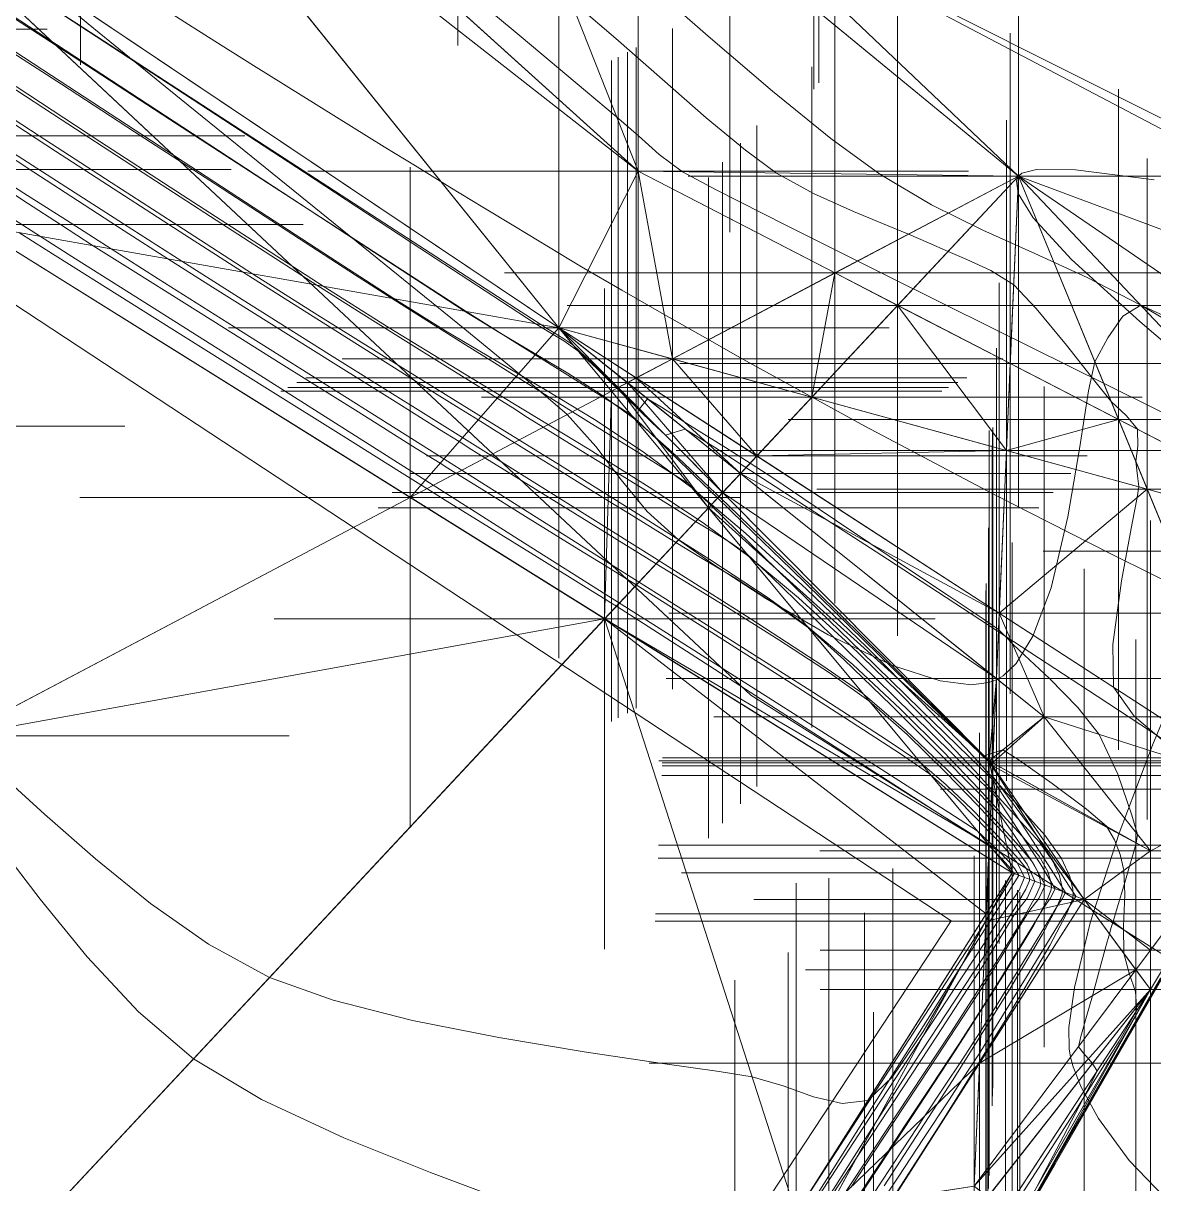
# Model space of a CAD drawing. Header units: metres. Extents: x 7511918 to 7512107, y 4692231 to 4692386.
# Drawn here: x 7512000.7 to 7512010.97, y 4692330.75 to 4692341.29 of the extents above; entities that cross this region are included whole.
import ezdxf

# ---------------------------------------------------------------- set-up
doc = ezdxf.new("R2010")
doc.units = ezdxf.units.M
for name, color, linetype, lineweight in [('A - Rrugë_Pen_No__1', 7, 'Continuous', 0), ('germimi  modeli pikat', 1, 'Continuous', 0), ('germimi modeli izo hipse', 11, 'Continuous', 0), ('germimi modeli izo hipse krysore', 11, 'Continuous', 0), ('germimi modeli trek', 1, 'Continuous', 0), ('parcela', 7, 'Continuous', 0), ('Parcela Fqinje', 251, 'Continuous', 0), ('terreni  izohipset themelore', 211, 'Continuous', 0), ('terreni  pikat modelit', 133, 'Continuous', 0), ('terreni izohipset kryesore', 212, 'Continuous', 0), ('terreni trek modelit', 132, 'Continuous', 0), ('Themel pllaka o3 ferizaj pikat', 30, 'Continuous', 0), ('trotuar', 155, 'Continuous', 0), ('vellimi  izo kryesore', 97, 'Continuous', 0), ('vellimi  pikat', 97, 'Continuous', 0), ('vellimi  trek', 97, 'Continuous', 0), ('vellimi izo themelore', 97, 'Continuous', 0)]:
    doc.layers.add(name, color=color, linetype=linetype, lineweight=lineweight)

msp = doc.modelspace()

# ---------------------------------------------------------------- linework, layer by layer
at = {"layer": 'A - Rrugë_Pen_No__1', "color": 5, "linetype": 'Continuous', "lineweight": 13}
for points in [[(7512057.317, 4692333.301, -0.166623), (7512008.192, 4692343.164, -0.026969), (7511992.916, 4692353.524, 0.354905), (7511983.439, 4692353.026), (7511972.538, 4692344.272), (7511925.79, 4692306.725)], [(7512057.317, 4692328.478, -0.165277), (7512005.772, 4692339.077, -0.032931), (7511987.41, 4692351.797), (7511986.673, 4692352.201), (7511985.843, 4692352.338), (7511985.015, 4692352.192), (7511984.282, 4692351.78), (7511967.317, 4692338.154), (7511926.891, 4692305.686)]]:
    msp.add_lwpolyline(points, format="xyb", dxfattribs=at)
at = {"layer": 'germimi  modeli pikat', "color": 1, "linetype": 'Continuous', "lineweight": 0}
for p, q in [((7512006.286, 4692339.093, 618.776), (7512006.286, 4692340.793, 618.776)), ((7512009.739, 4692339.05, 620.701), (7512009.739, 4692340.75, 620.701)), ((7512005.436, 4692339.943, 618.776), (7512007.136, 4692339.943, 618.776)), ((7512008.889, 4692339.9, 620.701), (7512010.589, 4692339.9, 620.701)), ((7511999.394, 4692339.46, 610.039), (7512001.094, 4692339.46, 610.039)), ((7512005.565, 4692337.673, 618.335), (7512005.565, 4692339.373, 618.335)), ((7512004.715, 4692338.523, 618.335), (7512006.415, 4692338.523, 618.335)), ((7512009.973, 4692334.139, 617.048), (7512009.973, 4692335.839, 617.048)), ((7512009.473, 4692333.739, 616.984), (7512009.473, 4692335.439, 616.984)), ((7512009.123, 4692334.989, 617.048), (7512010.823, 4692334.989, 617.048)), ((7512008.623, 4692334.589, 616.984), (7512010.323, 4692334.589, 616.984)), ((7512010.937, 4692332.922, 617.006), (7512010.937, 4692334.622, 617.006)), ((7512009.681, 4692332.722, 610.386), (7512009.681, 4692334.422, 610.386)), ((7512010.335, 4692332.482, 616.991), (7512010.335, 4692334.182, 616.991)), ((7512010.087, 4692333.772, 617.006), (7512011.787, 4692333.772, 617.006)), ((7512008.831, 4692333.572, 610.386), (7512010.531, 4692333.572, 610.386)), ((7512009.485, 4692333.332, 616.991), (7512011.185, 4692333.332, 616.991)), ((7512010.939, 4692331.663, 617.006), (7512010.939, 4692333.363, 617.006)), ((7512010.089, 4692332.513, 617.006), (7512011.789, 4692332.513, 617.006))]:
    msp.add_line(p, q, dxfattribs=at)
at = {"layer": 'germimi modeli izo hipse', "color": 11, "linetype": 'Continuous', "lineweight": 0}
for points, elevation in [([(7512011.387, 4692338.414), (7512010.849, 4692338.728), (7512010.363, 4692338.979), (7512009.887, 4692339.198), (7512009.416, 4692339.409), (7512008.949, 4692339.639), (7512008.482, 4692339.916), (7512008.037, 4692340.24), (7512007.505, 4692340.672), (7512006.923, 4692341.171), (7512006.324, 4692341.696), (7512005.743, 4692342.204), (7512005.214, 4692342.656), (7512004.736, 4692343.053), (7512004.278, 4692343.433), (7512003.829, 4692343.804), (7512003.381, 4692344.175), (7512002.923, 4692344.555), (7512002.445, 4692344.952), (7512001.956, 4692345.362), (7512001.197, 4692346), (7512000.246, 4692346.801), (7511999.182, 4692347.696), (7511998.083, 4692348.62)], 620), ([(7512008.52, 4692330.731), (7512009.14, 4692331.688), (7512009.656, 4692332.508), (7512009.954, 4692333.009), (7512010.09, 4692333.267), (7512010.133, 4692333.373), (7512010.138, 4692333.404), (7512010.134, 4692333.451), (7512010.113, 4692333.544), (7512010.051, 4692333.679), (7512009.926, 4692333.854), (7512009.731, 4692334.069), (7512009.536, 4692334.283), (7512009.345, 4692334.496), (7512009.038, 4692334.82), (7512008.647, 4692335.217), (7512008.204, 4692335.646), (7512007.742, 4692336.069), (7512007.292, 4692336.446), (7512006.877, 4692336.75), (7512006.386, 4692337.076), (7512005.837, 4692337.42), (7512005.249, 4692337.778), (7512004.639, 4692338.147), (7512004.025, 4692338.522), (7512003.426, 4692338.9), (7512002.842, 4692339.277), (7512002.15, 4692339.726), (7512001.398, 4692340.215), (7512000.637, 4692340.712)], 615)]:
    msp.add_lwpolyline(points, dxfattribs=dict(at, elevation=elevation))
at = {"layer": 'germimi modeli izo hipse krysore', "color": 11, "linetype": 'Continuous', "lineweight": 0}
for points, elevation in [([(7512011.433, 4692337.561), (7512010.536, 4692338.007), (7512009.527, 4692338.508), (7512008.523, 4692339.007), (7512007.638, 4692339.449), (7512006.988, 4692339.778), (7512006.688, 4692339.938), (7512006.478, 4692340.096), (7512006.288, 4692340.264), (7512006.09, 4692340.439), (7512005.809, 4692340.675), (7512005.225, 4692341.163), (7512004.453, 4692341.809)], 619), ([(7512011.14, 4692334.725), (7512010.454, 4692335.178), (7512009.538, 4692335.777), (7512008.549, 4692336.422), (7512007.643, 4692337.009), (7512006.978, 4692337.437), (7512006.712, 4692337.603), (7512006.622, 4692337.574), (7512006.534, 4692337.548), (7512006.415, 4692337.656), (7512006.172, 4692337.896), (7512005.912, 4692338.153), (7512005.738, 4692338.314), (7512005.612, 4692338.403), (7512005.483, 4692338.48), (7512005.35, 4692338.561), (7512005.045, 4692338.76), (7512004.305, 4692339.244), (7512003.255, 4692339.932), (7512002.019, 4692340.742), (7512000.721, 4692341.591)], 618), ([(7512008.365, 4692330.254), (7512009.081, 4692331.37), (7512009.678, 4692332.328), (7512010.024, 4692332.913), (7512010.182, 4692333.212), (7512010.231, 4692333.333), (7512010.237, 4692333.368), (7512010.233, 4692333.425), (7512010.207, 4692333.538), (7512010.131, 4692333.702), (7512009.979, 4692333.916), (7512009.742, 4692334.177), (7512009.504, 4692334.437), (7512009.261, 4692334.705), (7512008.863, 4692335.119), (7512008.362, 4692335.622), (7512007.812, 4692336.153), (7512007.265, 4692336.655), (7512006.774, 4692337.069), (7512006.331, 4692337.396), (7512005.889, 4692337.688), (7512005.446, 4692337.959), (7512004.996, 4692338.223), (7512004.538, 4692338.494), (7512004.067, 4692338.787), (7512003.553, 4692339.12), (7512002.789, 4692339.617), (7512001.868, 4692340.219), (7512000.881, 4692340.864), (7511999.921, 4692341.492)], 616), ([(7512009.63, 4692330.44), (7512010.239, 4692331.385), (7512010.655, 4692332.045), (7512010.815, 4692332.324), (7512010.803, 4692332.493), (7512010.744, 4692332.662), (7512010.697, 4692332.841), (7512010.694, 4692333.086), (7512010.704, 4692333.376), (7512010.696, 4692333.596), (7512010.662, 4692333.739), (7512010.612, 4692333.872), (7512010.538, 4692333.995), (7512010.357, 4692334.152), (7512010.046, 4692334.384), (7512009.745, 4692334.595), (7512009.598, 4692334.689), (7512009.512, 4692334.662), (7512009.427, 4692334.636), (7512009.269, 4692334.786), (7512008.875, 4692335.174), (7512008.327, 4692335.715), (7512007.709, 4692336.323), (7512007.102, 4692336.912), (7512006.591, 4692337.397), (7512006.256, 4692337.692), (7512005.952, 4692337.914), (7512005.649, 4692338.109), (7512005.343, 4692338.291), (7512005.031, 4692338.475), (7512004.709, 4692338.674), (7512004.335, 4692338.917), (7512003.64, 4692339.37), (7512002.721, 4692339.971), (7512001.67, 4692340.658), (7512000.584, 4692341.37)], 617), ([(7512008.042, 4692330.248), (7512008.627, 4692331.135), (7512009.17, 4692331.964), (7512009.62, 4692332.669), (7512009.879, 4692333.099), (7512009.998, 4692333.321), (7512010.034, 4692333.413), (7512010.039, 4692333.441), (7512010.034, 4692333.49), (7512010.006, 4692333.586), (7512009.926, 4692333.725), (7512009.773, 4692333.906), (7512009.567, 4692334.129), (7512009.376, 4692334.34), (7512009.061, 4692334.669), (7512008.666, 4692335.061), (7512008.235, 4692335.464), (7512007.81, 4692335.823), (7512007.457, 4692336.076), (7512006.937, 4692336.418), (7512006.293, 4692336.827), (7512005.571, 4692337.277), (7512004.815, 4692337.745), (7512004.069, 4692338.206), (7512003.377, 4692338.636), (7512002.785, 4692339.013), (7512002.157, 4692339.418), (7512001.501, 4692339.841), (7512000.847, 4692340.265), (7512000.224, 4692340.671)], 614), ([(7512008.146, 4692330.636), (7512008.637, 4692331.383), (7512009.121, 4692332.118), (7512009.538, 4692332.762), (7512009.785, 4692333.162), (7512009.899, 4692333.369), (7512009.935, 4692333.453), (7512009.94, 4692333.477), (7512009.937, 4692333.513), (7512009.916, 4692333.582), (7512009.858, 4692333.683), (7512009.748, 4692333.813), (7512009.599, 4692333.975), (7512009.411, 4692334.181), (7512009.095, 4692334.504), (7512008.714, 4692334.869), (7512008.327, 4692335.2), (7512007.964, 4692335.452), (7512007.302, 4692335.881), (7512006.433, 4692336.432), (7512005.446, 4692337.053), (7512004.433, 4692337.687), (7512003.485, 4692338.28), (7512002.691, 4692338.778), (7512002.143, 4692339.126), (7512001.614, 4692339.465), (7512001.088, 4692339.803), (7512000.572, 4692340.135)], 613), ([(7512007.676, 4692330.093), (7512008.189, 4692330.906), (7512008.461, 4692331.337), (7512008.793, 4692331.85), (7512009.159, 4692332.406), (7512009.497, 4692332.922), (7512009.706, 4692333.253), (7512009.805, 4692333.425), (7512009.837, 4692333.495), (7512009.841, 4692333.513), (7512009.837, 4692333.546), (7512009.811, 4692333.609), (7512009.74, 4692333.701), (7512009.63, 4692333.821), (7512009.514, 4692333.948), (7512009.319, 4692334.147), (7512009.084, 4692334.373), (7512008.845, 4692334.577), (7512008.537, 4692334.785), (7512007.877, 4692335.21), (7512006.962, 4692335.792), (7512005.888, 4692336.471), (7512004.751, 4692337.188), (7512003.648, 4692337.883), (7512002.675, 4692338.496), (7512001.927, 4692338.968), (7512001.502, 4692339.239), (7512001.096, 4692339.498), (7512000.707, 4692339.746), (7512000.327, 4692339.991)], 612), ([(7512007.78, 4692330.445), (7512008.509, 4692331.6), (7512009.007, 4692332.389), (7512009.217, 4692332.722), (7512009.436, 4692333.063), (7512009.647, 4692333.393), (7512009.742, 4692333.55), (7512009.707, 4692333.609), (7512009.662, 4692333.667), (7512009.55, 4692333.783), (7512009.363, 4692333.954), (7512009.106, 4692334.122), (7512008.467, 4692334.529), (7512007.54, 4692335.118), (7512006.419, 4692335.83), (7512005.197, 4692336.604), (7512003.968, 4692337.383), (7512002.826, 4692338.106), (7512001.865, 4692338.714), (7512001.178, 4692339.149), (7512000.86, 4692339.351), (7512000.613, 4692339.51)], 611), ([(7512009.37, 4692329.717), (7512010.073, 4692330.931), (7512010.712, 4692332.037), (7512011.235, 4692332.947)], 618)]:
    msp.add_lwpolyline(points, dxfattribs=dict(at, elevation=elevation))
at = {"layer": 'germimi modeli trek', "color": 1, "linetype": 'Continuous', "lineweight": 0}
for points in [[(7511999.424, 4692346.141, 619.116), (7511997.147, 4692344.168, 618.752), (7512005.565, 4692338.523, 618.335)], [(7511999.424, 4692346.141, 619.116), (7512005.565, 4692338.523, 618.335), (7512006.286, 4692339.943, 618.776)], [(7512006.286, 4692339.943, 618.776), (7512004.649, 4692344.085, 620.645), (7511999.424, 4692346.141, 619.116)], [(7512016.031, 4692345.7, 620.719), (7512007.926, 4692343.747, 620.612), (7512019.795, 4692337.693, 620.722)], [(7511997.147, 4692344.168, 618.752), (7512000.244, 4692339.46, 610.039), (7512005.565, 4692338.523, 618.335)], [(7512009.739, 4692339.9, 620.701), (7512004.649, 4692344.085, 620.645), (7512006.286, 4692339.943, 618.776)], [(7512007.119, 4692342.389, 620.714), (7512004.649, 4692344.085, 620.645), (7512009.739, 4692339.9, 620.701)], [(7512007.882, 4692343.688, 620.67), (7512007.119, 4692342.389, 620.714), (7512018.913, 4692336.479, 620.53)], [(7512019.795, 4692337.693, 620.722), (7512007.926, 4692343.747, 620.612), (7512007.882, 4692343.688, 620.67)], [(7512019.795, 4692337.693, 620.722), (7512007.882, 4692343.688, 620.67), (7512019.798, 4692337.62, 620.748)], [(7512007.882, 4692343.688, 620.67), (7512018.913, 4692336.479, 620.53), (7512019.798, 4692337.62, 620.748)], [(7512007.119, 4692342.389, 620.714), (7512009.739, 4692339.9, 620.701), (7512018.913, 4692336.479, 620.53)], [(7512005.565, 4692338.523, 618.335), (7512012.964, 4692336.495, 618.664), (7512006.286, 4692339.943, 618.776)], [(7512012.964, 4692336.495, 618.664), (7512009.739, 4692339.9, 620.701), (7512006.286, 4692339.943, 618.776)], [(7512014.604, 4692336.571, 620.293), (7512009.739, 4692339.9, 620.701), (7512012.964, 4692336.495, 618.664)], [(7512009.739, 4692339.9, 620.701), (7512014.604, 4692336.571, 620.293), (7512018.913, 4692336.479, 620.53)], [(7511999.649, 4692317.729, 610.097), (7512009.681, 4692333.572, 610.386), (7512000.244, 4692339.46, 610.039)], [(7512005.565, 4692338.523, 618.335), (7512000.244, 4692339.46, 610.039), (7512009.681, 4692333.572, 610.386)], [(7512005.565, 4692338.523, 618.335), (7512009.681, 4692333.572, 610.386), (7512009.473, 4692334.589, 616.984)], [(7512005.565, 4692338.523, 618.335), (7512009.473, 4692334.589, 616.984), (7512009.973, 4692334.989, 617.048)], [(7512005.565, 4692338.523, 618.335), (7512009.973, 4692334.989, 617.048), (7512012.032, 4692334.332, 618.387)], [(7512005.565, 4692338.523, 618.335), (7512012.032, 4692334.332, 618.387), (7512012.964, 4692336.495, 618.664)], [(7512010.937, 4692333.772, 617.006), (7512009.973, 4692334.989, 617.048), (7512009.473, 4692334.589, 616.984)], [(7512012.032, 4692334.332, 618.387), (7512009.973, 4692334.989, 617.048), (7512010.937, 4692333.772, 617.006)], [(7512009.473, 4692334.589, 616.984), (7512009.681, 4692333.572, 610.386), (7512010.335, 4692333.332, 616.991)], [(7512010.937, 4692333.772, 617.006), (7512009.473, 4692334.589, 616.984), (7512010.335, 4692333.332, 616.991)], [(7512012.032, 4692334.332, 618.387), (7512010.939, 4692332.513, 617.006), (7512005.204, 4692322.547, 618.345)], [(7512005.204, 4692322.547, 618.345), (7512011.847, 4692328.753, 619.211), (7512012.032, 4692334.332, 618.387)], [(7512012.032, 4692334.332, 618.387), (7512010.937, 4692333.772, 617.006), (7512010.939, 4692332.513, 617.006)], [(7512010.939, 4692332.513, 617.006), (7512010.937, 4692333.772, 617.006), (7512010.335, 4692333.332, 616.991)], [(7512004.911, 4692324.834, 616.697), (7512009.681, 4692333.572, 610.386), (7511999.649, 4692317.729, 610.097)], [(7512010.335, 4692333.332, 616.991), (7512009.681, 4692333.572, 610.386), (7512004.911, 4692324.834, 616.697)], [(7512004.911, 4692324.834, 616.697), (7512010.939, 4692332.513, 617.006), (7512010.335, 4692333.332, 616.991)], [(7512005.632, 4692324.41, 616.749), (7512010.939, 4692332.513, 617.006), (7512004.911, 4692324.834, 616.697)], [(7512010.939, 4692332.513, 617.006), (7512005.632, 4692324.41, 616.749), (7512005.204, 4692322.547, 618.345)]]:
    msp.add_3dface(points, dxfattribs=at)
at = {"layer": 'parcela', "elevation": 609.752}
msp.add_lwpolyline([(7512014.001, 4692331.061), (7512007.601, 4692322.736), (7511996.728, 4692308.593), (7511996.478, 4692308.808), (7511984.225, 4692318.67), (7511979.511, 4692314.209), (7511960.838, 4692336.459), (7511966.627, 4692340.808), (7511982.769, 4692353.148), (7511985.853, 4692355.253), (7512004.361, 4692337.945), (7512007.31, 4692335.187), (7512013.22, 4692331.467), (7512014.001, 4692331.061)], dxfattribs=at)
at = {"layer": 'Parcela Fqinje', "elevation": 609.752, "flags": 128}
msp.add_lwpolyline([(7512100.154, 4692320.526), (7512099.37, 4692321.114), (7512090.4, 4692328.334), (7512084.23, 4692331.224), (7512078.21, 4692330.164), (7512066.38, 4692329.075), (7512056.28, 4692327.065), (7512044.93, 4692326.926), (7512038.19, 4692326.936), (7512031.28, 4692327.606), (7512025.23, 4692326.976), (7512017.28, 4692329.357), (7512013.22, 4692331.467), (7512007.31, 4692335.187), (7511984.021, 4692356.967), (7511973.491, 4692368.387), (7511969.121, 4692372.097), (7511960.895, 4692377.202)], dxfattribs=at)
at = {"layer": 'terreni  izohipset themelore', "color": 211, "linetype": 'Continuous', "lineweight": 0, "elevation": 619}
for points in [[(7512005.128, 4692330.58), (7512004.4, 4692330.851), (7512003.613, 4692331.166), (7512002.865, 4692331.515), (7512002.248, 4692331.885), (7512001.748, 4692332.312), (7512001.283, 4692332.81), (7512000.855, 4692333.335), (7512000.464, 4692333.845), (7512000.11, 4692334.297), (7511999.795, 4692334.647), (7511999.436, 4692334.962), (7511999.072, 4692335.241), (7511998.708, 4692335.511), (7511998.349, 4692335.795), (7511998.001, 4692336.119), (7511997.698, 4692336.459), (7511997.362, 4692336.875), (7511997.005, 4692337.347), (7511996.634, 4692337.852), (7511996.259, 4692338.371), (7511995.89, 4692338.881), (7511995.535, 4692339.392)], [(7512011.231, 4692335.395), (7512010.955, 4692334.732), (7512010.655, 4692333.934), (7512010.391, 4692333.118), (7512010.247, 4692332.53), (7512010.197, 4692332.167), (7512010.199, 4692331.975), (7512010.212, 4692331.898), (7512010.237, 4692331.81), (7512010.309, 4692331.627), (7512010.466, 4692331.341), (7512010.743, 4692330.961), (7512011.148, 4692330.543)]]:
    msp.add_lwpolyline(points, dxfattribs=at)
at = {"layer": 'terreni  pikat modelit', "color": 133, "linetype": 'Continuous', "lineweight": 0}
for p, q in [((7512009.739, 4692339.05, 620.701), (7512009.739, 4692340.75, 620.701)), ((7512008.889, 4692339.9, 620.701), (7512010.589, 4692339.9, 620.701)), ((7512009.336, 4692329.876, 619.295), (7512009.336, 4692331.576, 619.295))]:
    msp.add_line(p, q, dxfattribs=at)
at = {"layer": 'terreni izohipset kryesore', "color": 212, "linetype": 'Continuous', "lineweight": 0, "elevation": 620}
msp.add_lwpolyline([(7512000.746, 4692341.735), (7512001.344, 4692341.239), (7512002.136, 4692340.595), (7512003.025, 4692339.875), (7512003.916, 4692339.155), (7512004.713, 4692338.509), (7512005.32, 4692338.011), (7512005.641, 4692337.735), (7512005.903, 4692337.443), (7512006.132, 4692337.142), (7512006.369, 4692336.853), (7512006.652, 4692336.597), (7512006.969, 4692336.374), (7512007.446, 4692336.063), (7512008.011, 4692335.734), (7512008.596, 4692335.455), (7512009.029, 4692335.315), (7512009.311, 4692335.281), (7512009.469, 4692335.301), (7512009.538, 4692335.326), (7512009.601, 4692335.363), (7512009.718, 4692335.473), (7512009.871, 4692335.721), (7512010.035, 4692336.161), (7512010.189, 4692336.804), (7512010.298, 4692337.44), (7512010.375, 4692337.949), (7512010.434, 4692338.213), (7512010.551, 4692338.431), (7512010.688, 4692338.627), (7512010.849, 4692338.728), (7512011.163, 4692338.584)], dxfattribs=at)
at = {"layer": 'terreni trek modelit', "color": 132, "linetype": 'Continuous', "lineweight": 0}
for points in [[(7512032.862, 4692340.402, 620.979), (7511984.329, 4692372.808, 620.789), (7512001.076, 4692358.261, 620.755)], [(7512032.862, 4692340.402, 620.979), (7512001.076, 4692358.261, 620.755), (7512023.724, 4692343.88, 620.958)], [(7511991.155, 4692340.566, 618.46), (7512002.147, 4692346.142, 620.702), (7511992.4, 4692354.113, 620.492)], [(7511994.295, 4692337.03, 618.566), (7512002.147, 4692346.142, 620.702), (7511991.155, 4692340.566, 618.46)], [(7511996.72, 4692333.022, 618.474), (7512002.147, 4692346.142, 620.702), (7511994.295, 4692337.03, 618.566)], [(7511996.72, 4692333.022, 618.474), (7512009.739, 4692339.9, 620.701), (7512002.147, 4692346.142, 620.702)], [(7512007.119, 4692342.389, 620.714), (7512002.147, 4692346.142, 620.702), (7512009.739, 4692339.9, 620.701)], [(7512016.031, 4692345.7, 620.719), (7512007.926, 4692343.747, 620.612), (7512019.795, 4692337.693, 620.722)], [(7512007.882, 4692343.688, 620.67), (7512007.119, 4692342.389, 620.714), (7512018.913, 4692336.479, 620.53)], [(7512019.795, 4692337.693, 620.722), (7512007.926, 4692343.747, 620.612), (7512007.882, 4692343.688, 620.67)], [(7512019.795, 4692337.693, 620.722), (7512007.882, 4692343.688, 620.67), (7512019.798, 4692337.62, 620.748)], [(7512007.882, 4692343.688, 620.67), (7512018.913, 4692336.479, 620.53), (7512019.798, 4692337.62, 620.748)], [(7512007.119, 4692342.389, 620.714), (7512009.739, 4692339.9, 620.701), (7512018.913, 4692336.479, 620.53)], [(7511999.8, 4692329.265, 618.444), (7512009.739, 4692339.9, 620.701), (7511996.72, 4692333.022, 618.474)], [(7511999.8, 4692329.265, 618.444), (7512009.336, 4692330.726, 619.295), (7512009.739, 4692339.9, 620.701)], [(7512009.739, 4692339.9, 620.701), (7512009.336, 4692330.726, 619.295), (7512012.032, 4692334.332, 618.387)], [(7512012.964, 4692336.495, 618.664), (7512009.739, 4692339.9, 620.701), (7512012.032, 4692334.332, 618.387)], [(7512009.739, 4692339.9, 620.701), (7512014.604, 4692336.571, 620.293), (7512018.913, 4692336.479, 620.53)], [(7512012.964, 4692336.495, 618.664), (7512014.604, 4692336.571, 620.293), (7512009.739, 4692339.9, 620.701)], [(7512011.847, 4692328.753, 619.211), (7512012.032, 4692334.332, 618.387), (7512009.336, 4692330.726, 619.295)]]:
    msp.add_3dface(points, dxfattribs=at)
at = {"layer": 'Themel pllaka o3 ferizaj pikat', "elevation": 609.752, "flags": 128}
msp.add_lwpolyline([(7512009.128, 4692333.136), (7511999.067, 4692317.853), (7511996.7, 4692314.26), (7511986.973, 4692320.665, 0.158744), (7511982.972, 4692321.761, 0.158634), (7511979.093, 4692320.292), (7511976.341, 4692318.082), (7511974.776, 4692320.031), (7511963.942, 4692333.519), (7511984.035, 4692349.657)], format="xyb", close=True, dxfattribs=at)
at = {"layer": 'trotuar'}
msp.add_polyline3d([(7512029.694, 4692333.746, 620.824), (7512029.266, 4692332.511, 620.859), (7512018.913, 4692336.479, 620.53), (7512015.043, 4692338.223, 620.586), (7512007.119, 4692342.389, 620.714), (7512002.147, 4692346.142, 620.702), (7511989.307, 4692357.115, 620.517), (7511984.282, 4692361.934, 620.43), (7511982.587, 4692363.023, 620.663), (7511978.442, 4692366.69, 620.705), (7511979.442, 4692367.719, 620.678), (7511983.424, 4692364.13, 620.637), (7511984.966, 4692362.746, 620.509), (7511989.669, 4692358.793, 620.577), (7512002.925, 4692347.45, 620.649), (7512007.882, 4692343.688, 620.67), (7512015.952, 4692339.36, 620.735), (7512019.798, 4692337.62, 620.748), (7512029.694, 4692333.746, 620.824)], dxfattribs=at)
at = {"layer": 'vellimi  izo kryesore', "color": 97, "linetype": 'Continuous', "lineweight": 0}
for points, elevation in [([(7512009.908, 4692330.728), (7512010.149, 4692331.181), (7512010.363, 4692331.592), (7512010.454, 4692331.773), (7512010.412, 4692331.841), (7512010.375, 4692331.885), (7512010.331, 4692331.934), (7512010.284, 4692331.994), (7512010.305, 4692332.086), (7512010.357, 4692332.268), (7512010.411, 4692332.457), (7512010.47, 4692332.672), (7512010.534, 4692332.904), (7512010.566, 4692333.019), (7512010.582, 4692333.075), (7512010.598, 4692333.13), (7512010.636, 4692333.256), (7512010.704, 4692333.485), (7512010.748, 4692333.634), (7512010.783, 4692333.753), (7512010.808, 4692333.842), (7512010.82, 4692333.92), (7512010.77, 4692334.095), (7512010.643, 4692334.468), (7512010.473, 4692334.829), (7512010.277, 4692335.074), (7512010.022, 4692335.336), (7512009.795, 4692335.55), (7512009.687, 4692335.649), (7512009.624, 4692335.717), (7512009.558, 4692335.783), (7512009.418, 4692335.879), (7512009.109, 4692336.086), (7512008.732, 4692336.337), (7512008.391, 4692336.565), (7512008.088, 4692336.769), (7512007.781, 4692336.975), (7512007.508, 4692337.159), (7512007.303, 4692337.294), (7512007.08, 4692337.435), (7512006.865, 4692337.569), (7512006.703, 4692337.669), (7512006.497, 4692337.801), (7512006.371, 4692337.877), (7512006.334, 4692337.831), (7512006.298, 4692337.785), (7512006.225, 4692337.851), (7512006.128, 4692337.949), (7512006.004, 4692338.07), (7512005.812, 4692338.256), (7512005.694, 4692338.368), (7512005.603, 4692338.427), (7512005.523, 4692338.475), (7512005.462, 4692338.513), (7512005.401, 4692338.552), (7512005.181, 4692338.694), (7512004.613, 4692339.063), (7512003.814, 4692339.581), (7512002.899, 4692340.175), (7512001.985, 4692340.767), (7512001.188, 4692341.285), (7512000.624, 4692341.65)], -2), ([(7512011.057, 4692334.769), (7512010.789, 4692334.994), (7512010.602, 4692335.259), (7512010.596, 4692335.647), (7512010.674, 4692336.224), (7512010.771, 4692336.748), (7512010.818, 4692336.982), (7512010.831, 4692337.08), (7512010.819, 4692337.177), (7512010.806, 4692337.309), (7512010.823, 4692337.447), (7512010.82, 4692337.602), (7512010.721, 4692337.723), (7512010.582, 4692337.854), (7512010.434, 4692338.037), (7512010.176, 4692338.363), (7512009.899, 4692338.698), (7512009.696, 4692338.911), (7512009.488, 4692339.042), (7512009.269, 4692339.143), (7512009.1, 4692339.216), (7512008.921, 4692339.295), (7512008.742, 4692339.373), (7512008.556, 4692339.449), (7512008.241, 4692339.578), (7512007.877, 4692339.743), (7512007.541, 4692339.927), (7512007.26, 4692340.134), (7512006.904, 4692340.43), (7512006.503, 4692340.78), (7512006.082, 4692341.15), (7512005.669, 4692341.505)], -1), ([(7512008.508, 4692330.599), (7512008.646, 4692330.809), (7512008.877, 4692331.16), (7512009.103, 4692331.503), (7512009.226, 4692331.69), (7512009.308, 4692331.814), (7512009.389, 4692331.939), (7512009.541, 4692332.186), (7512009.827, 4692332.652), (7512010.104, 4692333.104), (7512010.229, 4692333.308), (7512010.26, 4692333.36), (7512010.195, 4692333.462), (7512010.049, 4692333.687), (7512009.899, 4692333.92), (7512009.74, 4692334.167), (7512009.578, 4692334.418), (7512009.503, 4692334.533), (7512009.473, 4692334.577), (7512009.402, 4692334.646), (7512009.299, 4692334.746), (7512009.127, 4692334.914), (7512008.727, 4692335.303), (7512008.208, 4692335.809), (7512007.677, 4692336.326), (7512007.241, 4692336.751), (7512007.008, 4692336.977), (7512006.802, 4692337.176), (7512006.603, 4692337.367), (7512006.467, 4692337.498), (7512006.326, 4692337.636), (7512006.221, 4692337.733), (7512006.12, 4692337.798), (7512006.04, 4692337.846), (7512005.997, 4692337.873), (7512005.953, 4692337.9), (7512005.84, 4692337.971), (7512005.6, 4692338.121), (7512005.35, 4692338.278), (7512005.142, 4692338.408), (7512004.937, 4692338.536), (7512004.724, 4692338.671), (7512004.415, 4692338.871), (7512003.771, 4692339.288), (7512002.931, 4692339.833), (7512002.034, 4692340.415), (7512001.218, 4692340.945), (7512000.623, 4692341.331)], -3), ([(7512008.371, 4692330.578), (7512008.487, 4692330.755), (7512008.686, 4692331.056), (7512008.889, 4692331.365), (7512009.062, 4692331.626), (7512009.228, 4692331.876), (7512009.398, 4692332.139), (7512009.58, 4692332.432), (7512009.81, 4692332.807), (7512010.008, 4692333.133), (7512010.097, 4692333.279), (7512010.136, 4692333.336), (7512010.167, 4692333.394), (7512010.064, 4692333.56), (7512009.838, 4692333.91), (7512009.612, 4692334.257), (7512009.509, 4692334.415), (7512009.473, 4692334.451), (7512009.292, 4692334.627), (7512008.853, 4692335.054), (7512008.313, 4692335.58), (7512007.824, 4692336.056), (7512007.542, 4692336.331), (7512007.3, 4692336.567), (7512007.066, 4692336.794), (7512006.946, 4692336.911), (7512006.867, 4692336.987), (7512006.805, 4692337.047), (7512006.741, 4692337.108), (7512006.581, 4692337.208), (7512006.268, 4692337.401), (7512006.032, 4692337.548), (7512005.86, 4692337.654), (7512005.689, 4692337.76), (7512005.542, 4692337.852), (7512005.364, 4692337.964), (7512005.178, 4692338.081), (7512004.981, 4692338.204), (7512004.694, 4692338.383), (7512004.367, 4692338.588), (7512004.047, 4692338.79), (7512003.72, 4692339.001), (7512003.152, 4692339.369), (7512002.449, 4692339.825), (7512001.713, 4692340.303), (7512001.051, 4692340.733), (7512000.567, 4692341.047)], -4), ([(7512008.216, 4692330.716), (7512008.336, 4692330.898), (7512008.606, 4692331.307), (7512008.935, 4692331.806), (7512009.235, 4692332.262), (7512009.416, 4692332.54), (7512009.581, 4692332.807), (7512009.738, 4692333.065), (7512009.833, 4692333.221), (7512009.924, 4692333.341), (7512009.981, 4692333.462), (7512009.877, 4692333.655), (7512009.684, 4692333.939), (7512009.575, 4692334.092), (7512009.532, 4692334.138), (7512009.488, 4692334.184), (7512009.349, 4692334.326), (7512009.014, 4692334.666), (7512008.582, 4692335.096), (7512008.155, 4692335.509), (7512007.832, 4692335.797), (7512007.507, 4692336.031), (7512007.163, 4692336.251), (7512006.852, 4692336.437), (7512006.628, 4692336.571), (7512006.421, 4692336.701), (7512006.222, 4692336.824), (7512006.014, 4692336.952), (7512005.805, 4692337.081), (7512005.549, 4692337.24), (7512005.312, 4692337.386), (7512005.16, 4692337.481), (7512004.996, 4692337.583), (7512004.832, 4692337.686), (7512004.638, 4692337.808), (7512004.247, 4692338.051), (7512003.739, 4692338.369), (7512003.195, 4692338.711), (7512002.693, 4692339.029), (7512002.169, 4692339.366), (7512001.571, 4692339.753), (7512000.997, 4692340.126), (7512000.548, 4692340.419)], -6), ([(7512008.063, 4692330.669), (7512008.161, 4692330.819), (7512008.263, 4692330.975), (7512008.416, 4692331.206), (7512008.689, 4692331.621), (7512009.003, 4692332.098), (7512009.275, 4692332.512), (7512009.424, 4692332.741), (7512009.526, 4692332.904), (7512009.622, 4692333.061), (7512009.701, 4692333.191), (7512009.819, 4692333.344), (7512009.888, 4692333.496), (7512009.819, 4692333.65), (7512009.69, 4692333.829), (7512009.608, 4692333.93), (7512009.546, 4692333.998), (7512009.483, 4692334.063), (7512009.36, 4692334.193), (7512009.082, 4692334.481), (7512008.73, 4692334.828), (7512008.382, 4692335.135), (7512008.033, 4692335.384), (7512007.563, 4692335.69), (7512007.074, 4692335.996), (7512006.669, 4692336.244), (7512006.449, 4692336.379), (7512006.299, 4692336.473), (7512006.155, 4692336.561), (7512006.005, 4692336.654), (7512005.775, 4692336.796), (7512005.417, 4692337.018), (7512005.076, 4692337.229), (7512004.895, 4692337.341), (7512004.777, 4692337.415), (7512004.66, 4692337.489), (7512004.482, 4692337.6), (7512004.079, 4692337.852), (7512003.541, 4692338.188), (7512002.958, 4692338.554), (7512002.42, 4692338.892), (7512002.016, 4692339.148), (7512001.618, 4692339.403), (7512001.195, 4692339.678), (7512000.799, 4692339.935), (7512000.483, 4692340.141)], -7), ([(7512007.932, 4692330.65), (7512008.151, 4692330.985), (7512008.423, 4692331.401), (7512008.682, 4692331.798), (7512008.864, 4692332.076), (7512009.033, 4692332.332), (7512009.21, 4692332.601), (7512009.357, 4692332.824), (7512009.433, 4692332.941), (7512009.501, 4692333.051), (7512009.569, 4692333.162), (7512009.644, 4692333.268), (7512009.745, 4692333.416), (7512009.794, 4692333.53), (7512009.731, 4692333.659), (7512009.641, 4692333.769), (7512009.561, 4692333.857), (7512009.477, 4692333.942), (7512009.364, 4692334.061), (7512009.158, 4692334.27), (7512008.932, 4692334.472), (7512008.669, 4692334.653), (7512008.169, 4692334.978), (7512007.557, 4692335.37), (7512006.954, 4692335.754), (7512006.484, 4692336.051), (7512006.269, 4692336.187), (7512006.133, 4692336.272), (7512005.996, 4692336.356), (7512005.747, 4692336.51), (7512005.288, 4692336.794), (7512004.842, 4692337.071), (7512004.631, 4692337.201), (7512004.559, 4692337.247), (7512004.487, 4692337.292), (7512004.271, 4692337.427), (7512003.743, 4692337.758), (7512003.045, 4692338.195), (7512002.318, 4692338.651), (7512001.702, 4692339.038), (7512001.339, 4692339.267), (7512001.041, 4692339.459), (7512000.74, 4692339.654), (7512000.473, 4692339.828)], -8), ([(7512000.474, 4692334.486), (7512000.897, 4692334.106), (7512001.36, 4692333.699), (7512001.858, 4692333.294), (7512002.385, 4692332.925), (7512002.939, 4692332.623), (7512003.517, 4692332.415), (7512004.236, 4692332.232), (7512005.02, 4692332.076), (7512005.795, 4692331.946), (7512006.487, 4692331.843), (7512007.021, 4692331.768), (7512007.322, 4692331.721), (7512007.603, 4692331.638), (7512007.878, 4692331.539), (7512008.138, 4692331.477), (7512008.372, 4692331.505), (7512008.595, 4692331.721), (7512008.874, 4692332.132), (7512009.148, 4692332.598), (7512009.358, 4692332.981), (7512009.442, 4692333.141), (7512009.478, 4692333.199), (7512009.537, 4692333.295), (7512009.644, 4692333.47), (7512009.701, 4692333.565), (7512009.674, 4692333.607), (7512009.588, 4692333.699), (7512009.489, 4692333.802), (7512009.426, 4692333.847), (7512009.36, 4692333.889), (7512009.111, 4692334.05), (7512008.505, 4692334.44), (7512007.721, 4692334.944), (7512006.938, 4692335.448), (7512006.335, 4692335.837), (7512006.089, 4692335.995), (7512006.038, 4692336.026), (7512005.987, 4692336.058), (7512005.814, 4692336.165), (7512005.412, 4692336.414), (7512004.935, 4692336.71), (7512004.535, 4692336.957), (7512004.367, 4692337.062), (7512004.314, 4692337.095), (7512004.118, 4692337.217), (7512003.614, 4692337.534), (7512002.921, 4692337.968), (7512002.159, 4692338.446), (7512001.449, 4692338.892), (7512000.91, 4692339.23), (7512000.662, 4692339.386)], -9), ([(7512009.875, 4692330.616), (7512010.001, 4692330.835), (7512010.29, 4692331.336), (7512010.66, 4692331.979), (7512011.028, 4692332.619)], -1)]:
    msp.add_lwpolyline(points, dxfattribs=dict(at, elevation=elevation))
at = {"layer": 'vellimi  pikat', "color": 97, "linetype": 'Continuous', "lineweight": 0}
for p, q in [((7512004.649, 4692341.085, -0.057), (7512004.649, 4692347.085, -0.057)), ((7512001.223, 4692340.909, -1.436), (7512001.223, 4692346.909, -1.436)), ((7512007.926, 4692340.747), (7512007.926, 4692346.747)), ((7512007.882, 4692340.688), (7512007.882, 4692346.688)), ((7512007.119, 4692339.389), (7512007.119, 4692345.389)), ((7512006.286, 4692336.943, -1.571), (7512006.286, 4692342.943, -1.571)), ((7512009.739, 4692336.9), (7512009.739, 4692342.9)), ((7512008.073, 4692336.02, -1.67), (7512008.073, 4692342.02, -1.67)), ((7512008.642, 4692335.726, -1.715), (7512008.642, 4692341.726, -1.715)), ((7512005.565, 4692335.523, -1.757), (7512005.565, 4692341.523, -1.757)), ((7511994.919, 4692341.235, -9.528), (7512000.919, 4692341.235, -9.528)), ((7512006.597, 4692335.24, -1.783), (7512006.597, 4692341.24, -1.783)), ((7512009.664, 4692335.199, -1.721), (7512009.664, 4692341.199, -1.721)), ((7512006.188, 4692335.024, -1.94), (7512006.188, 4692341.024, -1.94)), ((7512006.269, 4692335.067, -1.767), (7512006.269, 4692341.067, -1.767)), ((7512006.043, 4692334.948, -2.658), (7512006.043, 4692340.948, -2.658)), ((7512006.105, 4692334.98, -1.931), (7512006.105, 4692340.98, -1.931)), ((7512007.863, 4692334.893, -1.838), (7512007.863, 4692340.893, -1.838)), ((7512010.649, 4692334.69, -1.08), (7512010.649, 4692340.69, -1.08)), ((7512009.63, 4692334.409, -1.803), (7512009.63, 4692340.409, -1.803)), ((7512007.363, 4692334.358, -1.812), (7512007.363, 4692340.358, -1.812)), ((7511996.715, 4692340.264, -8.178), (7512002.715, 4692340.264, -8.178)), ((7512007.215, 4692334.2, -2.275), (7512007.215, 4692340.2, -2.275)), ((7512004.216, 4692333.982, -9.571), (7512004.216, 4692339.982, -9.571)), ((7512007.053, 4692334.025, -2.27), (7512007.053, 4692340.025, -2.27)), ((7512010.909, 4692334.058, -0.947), (7512010.909, 4692340.058, -0.947)), ((7511996.59, 4692339.96, -9.617), (7512002.59, 4692339.96, -9.617)), ((7512003.286, 4692339.943, -1.571), (7512009.286, 4692339.943, -1.571)), ((7512006.739, 4692339.9), (7512012.739, 4692339.9)), ((7512006.924, 4692333.888, -4.352), (7512006.924, 4692339.888, -4.352)), ((7511997.244, 4692339.46, -9.618), (7512003.244, 4692339.46, -9.618)), ((7512005.073, 4692339.02, -1.67), (7512011.073, 4692339.02, -1.67)), ((7512009.565, 4692332.931, -1.726), (7512009.565, 4692338.931, -1.726)), ((7512005.982, 4692332.88, -9.598), (7512005.982, 4692338.88, -9.598)), ((7512005.642, 4692338.726, -1.715), (7512011.642, 4692338.726, -1.715)), ((7512002.565, 4692338.523, -1.757), (7512008.565, 4692338.523, -1.757)), ((7512009.539, 4692332.337, -2.827), (7512009.539, 4692338.337, -2.827)), ((7512003.597, 4692338.24, -1.783), (7512009.597, 4692338.24, -1.783)), ((7512006.664, 4692338.199, -1.721), (7512012.664, 4692338.199, -1.721)), ((7512003.269, 4692338.067, -1.767), (7512009.269, 4692338.067, -1.767)), ((7512003.105, 4692337.98, -1.931), (7512009.105, 4692337.98, -1.931)), ((7512003.188, 4692338.024, -1.94), (7512009.188, 4692338.024, -1.94)), ((7512009.973, 4692331.989, -2.641), (7512009.973, 4692337.989, -2.641)), ((7512003.043, 4692337.948, -2.658), (7512009.043, 4692337.948, -2.658)), ((7512004.863, 4692337.893, -1.838), (7512010.863, 4692337.893, -1.838)), ((7512007.649, 4692337.69, -1.08), (7512013.649, 4692337.69, -1.08)), ((7511995.626, 4692337.629, -9.212), (7512001.626, 4692337.629, -9.212)), ((7512009.473, 4692331.589, -2.901), (7512009.473, 4692337.589, -2.901)), ((7512009.504, 4692331.544, -2.896), (7512009.504, 4692337.544, -2.896)), ((7512009.505, 4692331.571, -2.9), (7512009.505, 4692337.571, -2.9)), ((7512009.507, 4692331.616, -2.903), (7512009.507, 4692337.616, -2.903)), ((7512009.5, 4692331.457, -3.737), (7512009.5, 4692337.457, -3.737)), ((7512004.363, 4692337.358, -1.812), (7512010.363, 4692337.358, -1.812)), ((7512006.63, 4692337.409, -1.803), (7512012.63, 4692337.409, -1.803)), ((7512004.215, 4692337.2, -2.275), (7512010.215, 4692337.2, -2.275)), ((7512004.053, 4692337.025, -2.27), (7512010.053, 4692337.025, -2.27)), ((7512007.909, 4692337.058, -0.947), (7512013.909, 4692337.058, -0.947)), ((7512001.216, 4692336.982, -9.571), (7512007.216, 4692336.982, -9.571)), ((7512003.924, 4692336.888, -4.352), (7512009.924, 4692336.888, -4.352)), ((7512009.472, 4692330.823, -8.98), (7512009.472, 4692336.823, -8.98)), ((7512009.467, 4692330.706, -9.374), (7512009.467, 4692336.706, -9.374)), ((7512010.937, 4692330.772, -1.911), (7512010.937, 4692336.772, -1.911)), ((7512009.681, 4692330.572, -9.219), (7512009.681, 4692336.572, -9.219)), ((7512009.964, 4692336.495), (7512015.964, 4692336.495)), ((7512010.335, 4692330.332, -2.194), (7512010.335, 4692336.332, -2.194)), ((7512009.445, 4692330.199, -9.295), (7512009.445, 4692336.199, -9.295)), ((7512009.442, 4692330.134, -8.961), (7512009.442, 4692336.134, -8.961)), ((7512002.982, 4692335.88, -9.598), (7512008.982, 4692335.88, -9.598)), ((7512006.565, 4692335.931, -1.726), (7512012.565, 4692335.931, -1.726)), ((7512010.938, 4692329.869, -1.749), (7512010.938, 4692335.869, -1.749)), ((7512010.806, 4692329.693, -1.797), (7512010.806, 4692335.693, -1.797)), ((7512010.939, 4692329.513, -1.8), (7512010.939, 4692335.513, -1.8)), ((7512006.539, 4692335.337, -2.827), (7512012.539, 4692335.337, -2.827)), ((7512006.973, 4692334.989, -2.641), (7512012.973, 4692334.989, -2.641)), ((7511997.117, 4692334.817, -9.004), (7512003.117, 4692334.817, -9.004)), ((7512009.385, 4692328.844, -2.527), (7512009.385, 4692334.844, -2.527)), ((7512006.473, 4692334.589, -2.901), (7512012.473, 4692334.589, -2.901)), ((7512006.507, 4692334.616, -2.903), (7512012.507, 4692334.616, -2.903)), ((7512006.504, 4692334.544, -2.896), (7512012.504, 4692334.544, -2.896)), ((7512006.505, 4692334.571, -2.9), (7512012.505, 4692334.571, -2.9)), ((7512006.5, 4692334.457, -3.737), (7512012.5, 4692334.457, -3.737)), ((7512009.032, 4692334.332), (7512015.032, 4692334.332)), ((7512006.472, 4692333.823, -8.98), (7512012.472, 4692333.823, -8.98)), ((7512007.937, 4692333.772, -1.911), (7512013.937, 4692333.772, -1.911)), ((7512006.467, 4692333.706, -9.374), (7512012.467, 4692333.706, -9.374)), ((7512009.336, 4692327.726, -2.369), (7512009.336, 4692333.726, -2.369)), ((7512006.681, 4692333.572, -9.219), (7512012.681, 4692333.572, -9.219)), ((7512008.6, 4692327.613, -2.332), (7512008.6, 4692333.613, -2.332)), ((7512009.46, 4692327.629, -2.361), (7512009.46, 4692333.629, -2.361)), ((7512007.722, 4692327.479, -8.821), (7512007.722, 4692333.479, -8.821)), ((7512008.017, 4692327.524, -6.59), (7512008.017, 4692333.524, -6.59)), ((7512009.622, 4692327.502, -2.343), (7512009.622, 4692333.502, -2.343)), ((7512007.335, 4692333.332, -2.194), (7512013.335, 4692333.332, -2.194)), ((7512009.732, 4692327.415, -1.994), (7512009.732, 4692333.415, -1.994)), ((7512009.753, 4692327.398, -0.908), (7512009.753, 4692333.398, -0.908)), ((7512006.442, 4692333.134, -8.961), (7512012.442, 4692333.134, -8.961)), ((7512006.445, 4692333.199, -9.295), (7512012.445, 4692333.199, -9.295)), ((7512008.342, 4692327.21, -2.292), (7512008.342, 4692333.21, -2.292)), ((7512007.649, 4692326.849, -6.016), (7512007.649, 4692332.849, -6.016)), ((7512007.938, 4692332.869, -1.749), (7512013.938, 4692332.869, -1.749)), ((7512007.806, 4692332.693, -1.797), (7512013.806, 4692332.693, -1.797)), ((7512007.164, 4692326.598, -8.719), (7512007.164, 4692332.598, -8.719)), ((7512007.939, 4692332.513, -1.8), (7512013.939, 4692332.513, -1.8)), ((7512008.423, 4692326.308, -2.057), (7512008.423, 4692332.308, -2.057)), ((7512006.385, 4692331.844, -2.527), (7512012.385, 4692331.844, -2.527))]:
    msp.add_line(p, q, dxfattribs=at)
at = {"layer": 'vellimi  trek', "color": 97, "linetype": 'Continuous', "lineweight": 0}
for points in [[(7512019.795, 4692337.693), (7512016.031, 4692345.7), (7512007.926, 4692343.747)], [(7512006.286, 4692339.943, -1.571), (7512001.406, 4692344.351, -1.38), (7512001.223, 4692343.909, -1.436)], [(7512006.286, 4692339.943, -1.571), (7512004.649, 4692344.085, -0.057), (7512001.406, 4692344.351, -1.38)], [(7512004.649, 4692344.085, -0.057), (7512006.286, 4692339.943, -1.571), (7512009.739, 4692339.9)], [(7512004.649, 4692344.085, -0.057), (7512009.739, 4692339.9), (7512007.119, 4692342.389)], [(7512001.223, 4692343.909, -1.436), (7512000.422, 4692341.972, -1.404), (7512005.565, 4692338.523, -1.757)], [(7512006.286, 4692339.943, -1.571), (7512001.223, 4692343.909, -1.436), (7512005.565, 4692338.523, -1.757)], [(7512007.882, 4692343.688), (7512007.119, 4692342.389), (7512018.913, 4692336.479)], [(7512019.795, 4692337.693), (7512007.926, 4692343.747), (7512007.882, 4692343.688)], [(7512007.882, 4692343.688), (7512018.913, 4692336.479), (7512019.798, 4692337.62)], [(7512007.882, 4692343.688), (7512019.798, 4692337.62), (7512019.795, 4692337.693)], [(7512007.119, 4692342.389), (7512009.739, 4692339.9), (7512018.913, 4692336.479)], [(7512005.565, 4692338.523, -1.757), (7512000.422, 4692341.972, -1.404), (7512000.244, 4692339.46, -9.618)], [(7512006.286, 4692339.943, -1.571), (7512005.565, 4692338.523, -1.757), (7512006.597, 4692338.24, -1.783)], [(7512006.286, 4692339.943, -1.571), (7512008.073, 4692339.02, -1.67), (7512009.739, 4692339.9)], [(7512006.286, 4692339.943, -1.571), (7512006.597, 4692338.24, -1.783), (7512008.073, 4692339.02, -1.67)], [(7512008.073, 4692339.02, -1.67), (7512008.642, 4692338.726, -1.715), (7512009.739, 4692339.9)], [(7512008.642, 4692338.726, -1.715), (7512009.664, 4692338.199, -1.721), (7512009.739, 4692339.9)], [(7512010.649, 4692337.69, -1.08), (7512009.739, 4692339.9), (7512009.664, 4692338.199, -1.721)], [(7512009.739, 4692339.9), (7512014.604, 4692336.571), (7512018.913, 4692336.479)], [(7512014.604, 4692336.571), (7512009.739, 4692339.9), (7512012.964, 4692336.495)], [(7512012.964, 4692336.495), (7512009.739, 4692339.9), (7512010.649, 4692337.69, -1.08)], [(7512000.244, 4692339.46, -9.618), (7512000.117, 4692334.817, -9.004), (7512004.216, 4692336.982, -9.571)], [(7512005.565, 4692338.523, -1.757), (7512000.244, 4692339.46, -9.618), (7512004.216, 4692336.982, -9.571)], [(7512008.073, 4692339.02, -1.67), (7512006.597, 4692338.24, -1.783), (7512007.863, 4692337.893, -1.838)], [(7512008.073, 4692339.02, -1.67), (7512007.863, 4692337.893, -1.838), (7512008.642, 4692338.726, -1.715)], [(7512007.863, 4692337.893, -1.838), (7512009.63, 4692337.409, -1.803), (7512008.642, 4692338.726, -1.715)], [(7512008.642, 4692338.726, -1.715), (7512009.63, 4692337.409, -1.803), (7512009.664, 4692338.199, -1.721)], [(7512005.565, 4692338.523, -1.757), (7512004.216, 4692336.982, -9.571), (7512006.043, 4692337.948, -2.658)], [(7512005.565, 4692338.523, -1.757), (7512006.043, 4692337.948, -2.658), (7512006.105, 4692337.98, -1.931)], [(7512005.565, 4692338.523, -1.757), (7512006.105, 4692337.98, -1.931), (7512006.188, 4692338.024, -1.94)], [(7512005.565, 4692338.523, -1.757), (7512006.188, 4692338.024, -1.94), (7512006.269, 4692338.067, -1.767)], [(7512005.565, 4692338.523, -1.757), (7512006.269, 4692338.067, -1.767), (7512006.597, 4692338.24, -1.783)], [(7512006.269, 4692338.067, -1.767), (7512007.363, 4692337.358, -1.812), (7512006.597, 4692338.24, -1.783)], [(7512006.597, 4692338.24, -1.783), (7512007.363, 4692337.358, -1.812), (7512007.863, 4692337.893, -1.838)], [(7512010.649, 4692337.69, -1.08), (7512009.664, 4692338.199, -1.721), (7512009.63, 4692337.409, -1.803)], [(7512007.215, 4692337.2, -2.275), (7512006.269, 4692338.067, -1.767), (7512006.188, 4692338.024, -1.94)], [(7512006.269, 4692338.067, -1.767), (7512007.215, 4692337.2, -2.275), (7512007.363, 4692337.358, -1.812)], [(7512006.105, 4692337.98, -1.931), (7512006.043, 4692337.948, -2.658), (7512006.924, 4692336.888, -4.352)], [(7512007.053, 4692337.025, -2.27), (7512006.188, 4692338.024, -1.94), (7512006.105, 4692337.98, -1.931)], [(7512007.053, 4692337.025, -2.27), (7512006.105, 4692337.98, -1.931), (7512006.924, 4692336.888, -4.352)], [(7512007.215, 4692337.2, -2.275), (7512006.188, 4692338.024, -1.94), (7512007.053, 4692337.025, -2.27)], [(7512006.043, 4692337.948, -2.658), (7512004.216, 4692336.982, -9.571), (7512005.982, 4692335.88, -9.598)], [(7512006.043, 4692337.948, -2.658), (7512005.982, 4692335.88, -9.598), (7512006.924, 4692336.888, -4.352)], [(7512007.363, 4692337.358, -1.812), (7512009.63, 4692337.409, -1.803), (7512007.863, 4692337.893, -1.838)], [(7512010.649, 4692337.69, -1.08), (7512009.63, 4692337.409, -1.803), (7512010.909, 4692337.058, -0.947)], [(7512012.964, 4692336.495), (7512010.649, 4692337.69, -1.08), (7512010.909, 4692337.058, -0.947)], [(7512007.215, 4692337.2, -2.275), (7512009.565, 4692335.931, -1.726), (7512007.363, 4692337.358, -1.812)], [(7512007.363, 4692337.358, -1.812), (7512009.565, 4692335.931, -1.726), (7512009.63, 4692337.409, -1.803)], [(7512010.909, 4692337.058, -0.947), (7512009.63, 4692337.409, -1.803), (7512009.565, 4692335.931, -1.726)], [(7512009.539, 4692335.337, -2.827), (7512007.215, 4692337.2, -2.275), (7512007.053, 4692337.025, -2.27)], [(7512009.539, 4692335.337, -2.827), (7512009.565, 4692335.931, -1.726), (7512007.215, 4692337.2, -2.275)], [(7512007.053, 4692337.025, -2.27), (7512006.924, 4692336.888, -4.352), (7512009.473, 4692334.589, -2.901)], [(7512009.473, 4692334.589, -2.901), (7512009.539, 4692335.337, -2.827), (7512007.053, 4692337.025, -2.27)], [(7512009.565, 4692335.931, -1.726), (7512012.032, 4692334.332), (7512010.909, 4692337.058, -0.947)], [(7512012.964, 4692336.495), (7512010.909, 4692337.058, -0.947), (7512012.032, 4692334.332)], [(7512004.216, 4692336.982, -9.571), (7512000.117, 4692334.817, -9.004), (7512005.982, 4692335.88, -9.598)], [(7512006.924, 4692336.888, -4.352), (7512005.982, 4692335.88, -9.598), (7512009.472, 4692333.823, -8.98)], [(7512009.472, 4692333.823, -8.98), (7512009.473, 4692334.589, -2.901), (7512006.924, 4692336.888, -4.352)], [(7512005.982, 4692335.88, -9.598), (7511999.97, 4692329.447, -8.417), (7512007.722, 4692330.479, -8.821)], [(7512005.982, 4692335.88, -9.598), (7512000.117, 4692334.817, -9.004), (7511999.97, 4692329.447, -8.417)], [(7512009.445, 4692333.199, -9.295), (7512005.982, 4692335.88, -9.598), (7512007.722, 4692330.479, -8.821)], [(7512005.982, 4692335.88, -9.598), (7512009.445, 4692333.199, -9.295), (7512009.467, 4692333.706, -9.374)], [(7512005.982, 4692335.88, -9.598), (7512009.467, 4692333.706, -9.374), (7512009.472, 4692333.823, -8.98)], [(7512009.973, 4692334.989, -2.641), (7512009.565, 4692335.931, -1.726), (7512009.539, 4692335.337, -2.827)], [(7512009.565, 4692335.931, -1.726), (7512009.973, 4692334.989, -2.641), (7512012.032, 4692334.332)], [(7512009.473, 4692334.589, -2.901), (7512009.507, 4692334.616, -2.903), (7512009.539, 4692335.337, -2.827)], [(7512009.973, 4692334.989, -2.641), (7512009.539, 4692335.337, -2.827), (7512009.507, 4692334.616, -2.903)], [(7512009.505, 4692334.571, -2.9), (7512010.937, 4692333.772, -1.911), (7512009.973, 4692334.989, -2.641)], [(7512009.973, 4692334.989, -2.641), (7512009.507, 4692334.616, -2.903), (7512009.505, 4692334.571, -2.9)], [(7512010.937, 4692333.772, -1.911), (7512012.032, 4692334.332), (7512009.973, 4692334.989, -2.641)], [(7512009.473, 4692334.589, -2.901), (7512009.472, 4692333.823, -8.98), (7512009.5, 4692334.457, -3.737)], [(7512009.473, 4692334.589, -2.901), (7512009.505, 4692334.571, -2.9), (7512009.507, 4692334.616, -2.903)], [(7512009.473, 4692334.589, -2.901), (7512009.5, 4692334.457, -3.737), (7512009.504, 4692334.544, -2.896)], [(7512009.473, 4692334.589, -2.901), (7512009.504, 4692334.544, -2.896), (7512009.505, 4692334.571, -2.9)], [(7512009.5, 4692334.457, -3.737), (7512010.335, 4692333.332, -2.194), (7512009.504, 4692334.544, -2.896)], [(7512009.505, 4692334.571, -2.9), (7512009.504, 4692334.544, -2.896), (7512010.937, 4692333.772, -1.911)], [(7512010.937, 4692333.772, -1.911), (7512009.504, 4692334.544, -2.896), (7512010.335, 4692333.332, -2.194)], [(7512009.681, 4692333.572, -9.219), (7512009.5, 4692334.457, -3.737), (7512009.472, 4692333.823, -8.98)], [(7512009.5, 4692334.457, -3.737), (7512009.681, 4692333.572, -9.219), (7512010.335, 4692333.332, -2.194)], [(7512012.032, 4692334.332), (7512009.753, 4692330.398, -0.908), (7512011.847, 4692328.753)], [(7512012.032, 4692334.332), (7512010.939, 4692332.513, -1.8), (7512009.753, 4692330.398, -0.908)], [(7512010.937, 4692333.772, -1.911), (7512010.938, 4692332.869, -1.749), (7512012.032, 4692334.332)], [(7512010.939, 4692332.513, -1.8), (7512012.032, 4692334.332), (7512010.938, 4692332.869, -1.749)], [(7512009.681, 4692333.572, -9.219), (7512009.472, 4692333.823, -8.98), (7512009.467, 4692333.706, -9.374)], [(7512010.937, 4692333.772, -1.911), (7512010.335, 4692333.332, -2.194), (7512010.938, 4692332.869, -1.749)], [(7512009.681, 4692333.572, -9.219), (7512009.467, 4692333.706, -9.374), (7512009.445, 4692333.199, -9.295)], [(7512009.681, 4692333.572, -9.219), (7512009.445, 4692333.199, -9.295), (7512009.442, 4692333.134, -8.961)], [(7512009.681, 4692333.572, -9.219), (7512009.442, 4692333.134, -8.961), (7512010.335, 4692333.332, -2.194)], [(7512009.385, 4692331.844, -2.527), (7512010.335, 4692333.332, -2.194), (7512009.442, 4692333.134, -8.961)], [(7512009.385, 4692331.844, -2.527), (7512010.806, 4692332.693, -1.797), (7512010.335, 4692333.332, -2.194)], [(7512010.335, 4692333.332, -2.194), (7512010.806, 4692332.693, -1.797), (7512010.938, 4692332.869, -1.749)], [(7512009.445, 4692333.199, -9.295), (7512007.722, 4692330.479, -8.821), (7512009.442, 4692333.134, -8.961)], [(7512009.442, 4692333.134, -8.961), (7512007.722, 4692330.479, -8.821), (7512008.017, 4692330.524, -6.59)], [(7512009.442, 4692333.134, -8.961), (7512008.017, 4692330.524, -6.59), (7512009.385, 4692331.844, -2.527)], [(7512010.939, 4692332.513, -1.8), (7512010.938, 4692332.869, -1.749), (7512010.806, 4692332.693, -1.797)], [(7512009.336, 4692330.726, -2.369), (7512010.939, 4692332.513, -1.8), (7512010.806, 4692332.693, -1.797)], [(7512010.806, 4692332.693, -1.797), (7512009.385, 4692331.844, -2.527), (7512009.336, 4692330.726, -2.369)], [(7512009.336, 4692330.726, -2.369), (7512009.46, 4692330.629, -2.361), (7512010.939, 4692332.513, -1.8)], [(7512009.46, 4692330.629, -2.361), (7512009.622, 4692330.502, -2.343), (7512010.939, 4692332.513, -1.8)], [(7512009.622, 4692330.502, -2.343), (7512009.732, 4692330.415, -1.994), (7512010.939, 4692332.513, -1.8)], [(7512009.732, 4692330.415, -1.994), (7512009.753, 4692330.398, -0.908), (7512010.939, 4692332.513, -1.8)], [(7512009.385, 4692331.844, -2.527), (7512008.017, 4692330.524, -6.59), (7512008.6, 4692330.613, -2.332)], [(7512009.385, 4692331.844, -2.527), (7512008.6, 4692330.613, -2.332), (7512009.336, 4692330.726, -2.369)]]:
    msp.add_3dface(points, dxfattribs=at)
at = {"layer": 'vellimi izo themelore', "color": 97, "linetype": 'Continuous', "lineweight": 0, "elevation": -5}
msp.add_lwpolyline([(7512008.3, 4692330.657), (7512008.424, 4692330.845), (7512008.552, 4692331.04), (7512008.705, 4692331.271), (7512008.946, 4692331.634), (7512009.203, 4692332.026), (7512009.407, 4692332.34), (7512009.576, 4692332.611), (7512009.753, 4692332.9), (7512009.896, 4692333.136), (7512009.965, 4692333.25), (7512010.028, 4692333.339), (7512010.074, 4692333.428), (7512009.936, 4692333.658), (7512009.681, 4692334.046), (7512009.542, 4692334.253), (7512009.493, 4692334.305), (7512009.339, 4692334.457), (7512008.953, 4692334.837), (7512008.444, 4692335.337), (7512007.923, 4692335.846), (7512007.499, 4692336.257), (7512007.281, 4692336.459), (7512007.127, 4692336.569), (7512006.971, 4692336.665), (7512006.808, 4692336.763), (7512006.576, 4692336.908), (7512006.283, 4692337.089), (7512006.023, 4692337.25), (7512005.806, 4692337.384), (7512005.598, 4692337.512), (7512005.424, 4692337.62), (7512005.282, 4692337.709), (7512005.147, 4692337.794), (7512005.005, 4692337.883), (7512004.833, 4692337.991), (7512004.532, 4692338.179), (7512004.152, 4692338.416), (7512003.748, 4692338.67), (7512003.37, 4692338.91), (7512002.952, 4692339.178), (7512002.352, 4692339.567), (7512001.68, 4692340.003), (7512001.047, 4692340.415), (7512000.565, 4692340.729)], dxfattribs=at)
at = {"layer": 'vellimi izo themelore', "color": 97, "linetype": 'Continuous', "lineweight": 0}
msp.add_lwpolyline([(7512010.971, 4692339.866), (7512010.257, 4692339.958), (7512009.904, 4692339.96), (7512009.771, 4692339.927), (7512009.739, 4692339.9), (7512009.721, 4692339.856), (7512009.737, 4692339.743), (7512009.873, 4692339.52), (7512010.222, 4692339.141), (7512010.84, 4692338.58), (7512011.546, 4692337.977)], dxfattribs=at)

doc.saveas('drawing.dxf')
